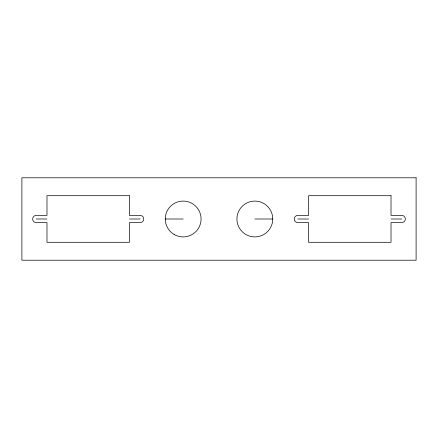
<?xml version="1.0" encoding="UTF-8"?>
<svg xmlns="http://www.w3.org/2000/svg" width="438" height="438" viewBox="0 0 438 438"><rect width="100%" height="100%" fill="white"/><g stroke="black" fill="none" stroke-linecap="round" stroke-linejoin="round"><path stroke-width="0.66" d="M36.234 219L46.986 219M129.407 219L140.16 219M165.246 219L183.166 219M254.834 219L272.754 219A17.92 17.92 0 0 1 245.877 234.516A17.92 17.92 0 0 1 245.877 203.484A17.92 17.92 0 0 1 272.754 219M297.84 219L308.593 219M391.014 219L401.766 219M416.1 177.79L21.9 177.79L21.9 260.21L416.1 260.21L416.1 177.79M129.407 195.704L46.986 195.704L46.986 215.414L36.234 215.414A3.586 3.586 0 0 0 32.653 219A3.586 3.586 0 0 0 36.234 222.586L46.986 222.586L46.986 242.296L129.407 242.296L129.407 222.586L140.16 222.586A3.586 3.586 0 0 0 143.746 219A3.586 3.586 0 0 0 140.16 215.414L129.407 215.414L129.407 195.704M391.014 195.704L308.593 195.704L308.593 215.414L297.84 215.414A3.586 3.586 0 0 0 294.254 219A3.586 3.586 0 0 0 297.84 222.586L308.593 222.586L308.593 242.296L391.014 242.296L391.014 222.586L401.766 222.586A3.586 3.586 0 0 0 405.347 219A3.586 3.586 0 0 0 401.766 215.414L391.014 215.414L391.014 195.704M174.204 234.516A17.92 17.92 0 0 0 201.08 219A17.92 17.92 0 0 0 174.204 203.484A17.92 17.92 0 0 0 174.204 234.516"/></g></svg>
